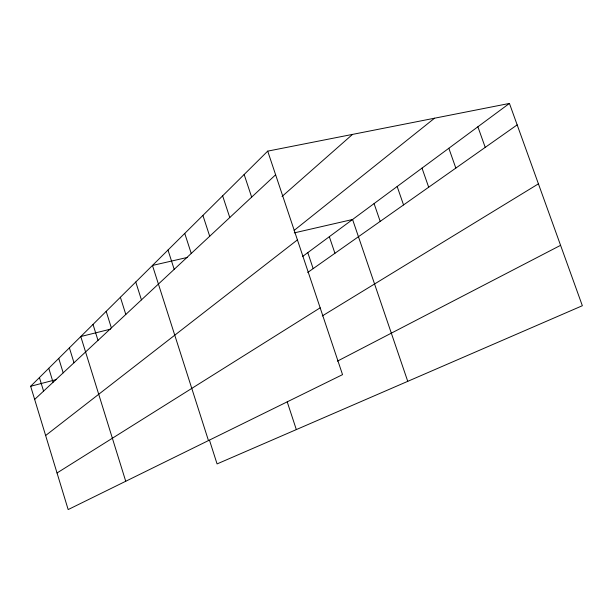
<?xml version="1.0" encoding="UTF-8"?>
<svg xmlns="http://www.w3.org/2000/svg" width="613" height="613" viewBox="0 0 613 613"><rect width="100%" height="100%" fill="white"/><g stroke="black" fill="none" stroke-linecap="round" stroke-linejoin="round"><path stroke-width="0.92" d="M267.705 151.135L342.537 374.643L68.166 509.572L30.65 386.274L267.705 151.135L509.434 103.428L582.35 305.718L217.071 463.918L209.5 440.249M34.657 399.438L275.62 174.789M282.034 196.466L352.521 134.4M294.125 230.419L434.556 118.209M45.638 435.521L297.42 239.882M302.408 256.617L509.434 103.428M307.711 272.463L517.165 124.876M57.032 472.968L320.162 307.826M322.269 315.948L538.421 183.846M337.403 361.141L560.581 245.33M30.65 386.274L56.335 379.57M110.455 329.173L80.786 336.545L125.734 481.259M187.547 257.391L152.461 265.444L208.466 440.571M294.278 232.879L352.575 219.492L407.752 381.34M477.879 126.776L485.228 147.381M448.839 148.269L455.834 168.1M422.012 168.115L428.686 187.226M397.163 186.505L403.546 204.941M374.076 203.585L380.198 221.393M329.327 236.702L334.936 253.284M307.795 252.633L313.159 268.632M244.15 174.498L251.659 197.133M222.634 195.838L229.775 217.531M287.213 401.852L296.332 429.59M202.911 215.408L209.707 236.243M184.751 233.415L191.248 253.453M167.993 250.043L174.199 269.345M135.764 282.011L141.442 299.887M120.386 297.259L125.811 314.454M106.179 311.35L111.374 327.917M93.015 324.415L98.003 340.384M69.384 347.847L73.997 362.766M58.741 358.406L63.185 372.842M48.779 368.29L53.063 382.274M39.431 377.562L43.577 391.125"/></g></svg>
